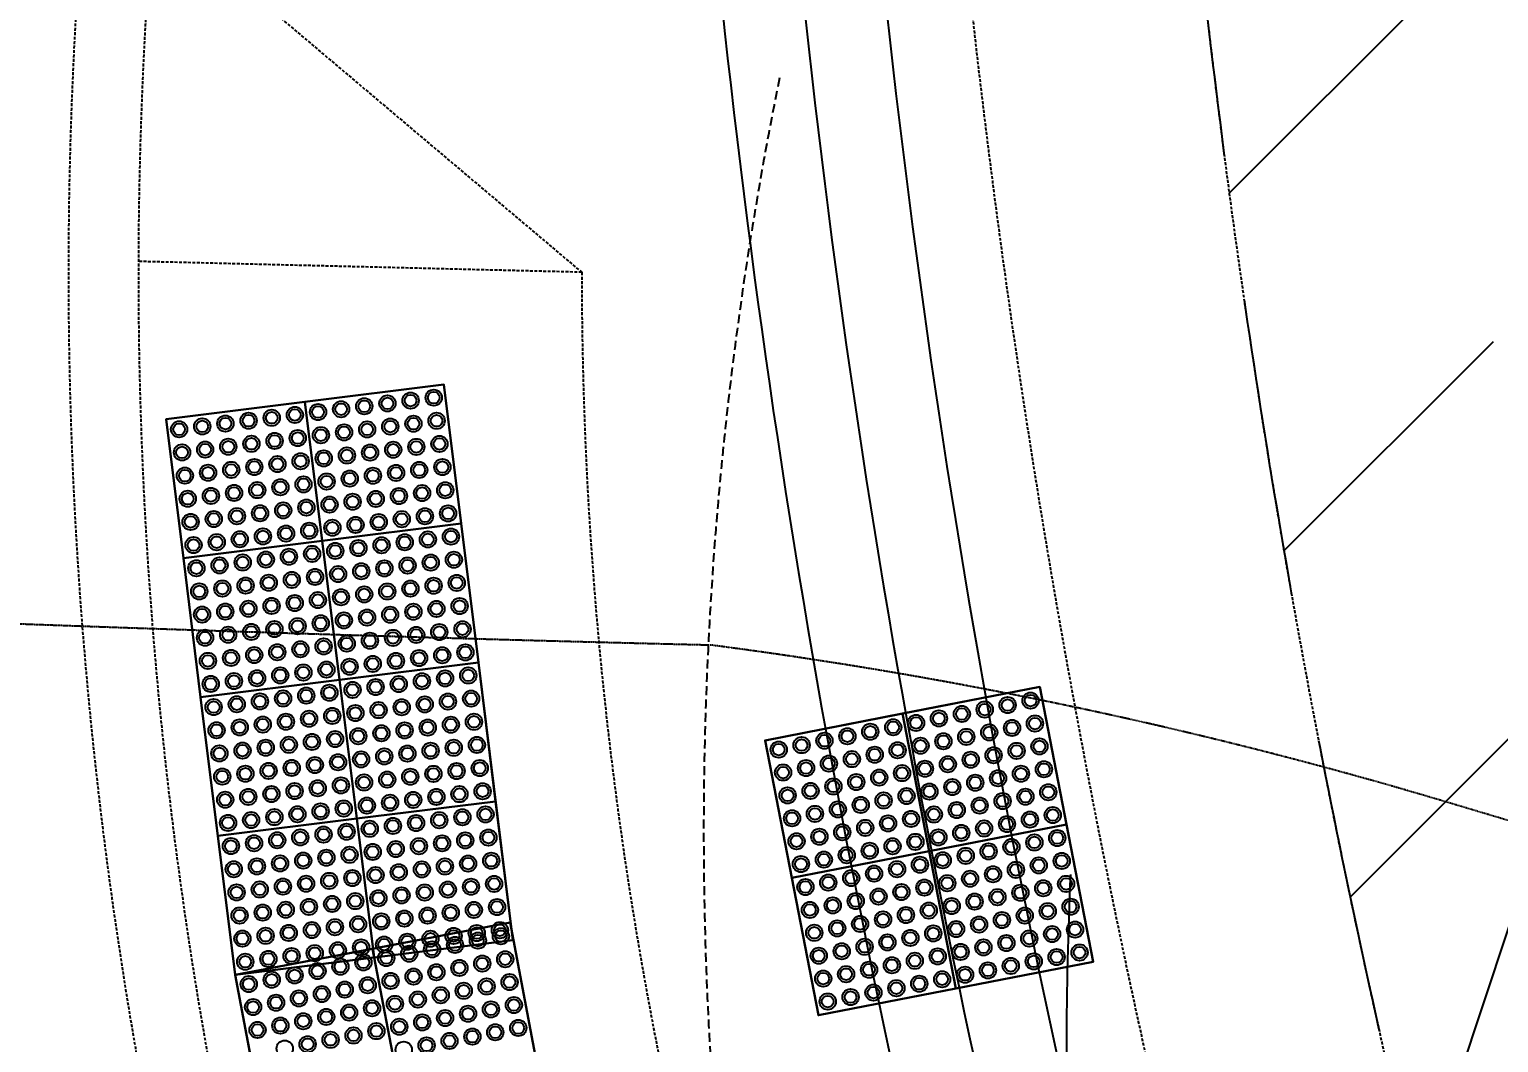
# Model space of a CAD drawing. Header units: millimetres. Extents: x 832728086 to 834530684, y 817551485 to 818349469.
# Drawn here: x 834278547 to 834281696, y 817938945 to 817941116 of the extents above; entities that cross this region are included whole.
import ezdxf

# ---------------------------------------------------------------- set-up
doc = ezdxf.new("R2010")
doc.units = ezdxf.units.MM
doc.header["$LTSCALE"] = 100
doc.linetypes.add('Hidden', pattern=[9.525, 6.35, -3.175])
for name, color, linetype in [('+C-160', 160, 'Hidden'), ('000-Tactile-l', 8, 'Continuous'), ('DLN030_1', 1, 'Continuous')]:
    doc.layers.add(name, color=color, linetype=linetype)
doc.layers.add('000-helpline', color=30, linetype='Continuous', lineweight=30, plot=False)
doc.styles.add('Swis721tBT', font='swissl.ttf')
doc.dimstyles.new('INTDIM', dxfattribs={"dimtxt": 200, "dimasz": 125, "dimexe": 100, "dimexo": 150, "dimgap": 80, "dimtad": 1, "dimdec": 0, "dimzin": 9, "dimdsep": 46, "dimtxsty": 'Swis721tBT', "dimblk": 'OPEN30', "dimcen": -125, "dimclrd": 256, "dimclre": 256, "dimclrt": 2, "dimaunit": 1, "dimadec": 1, "dimazin": 0, "dimtfac": 0.444444, "dimtdec": 0, "dimtix": 1, "dimtmove": 2, "dimatfit": 3, "dimldrblk": 'OPEN30', "dimfxl": 0, "dimtolj": 1, "dimlwd": -1, "dimlwe": -1, "dimarcsym": 0})

# ---------------------------------------------------------------- blocks, each defined once
blk = doc.blocks.new('_Open30')
at = {"color": 0, "linetype": 'ByBlock', "lineweight": -2}
for p, q in [((-1, 0.268), (0, 0)), ((0, 0), (-1, -0.268)), ((0, 0), (-1, 0))]:
    blk.add_line(p, q, dxfattribs=at)
blk = doc.blocks.new('*D28')
at = {"layer": 'Defpoints', "color": 0}
for p in [(834269376.5, 817985820.3), (834268234.8, 817984815.4), (834325664.7, 817921861.8)]:
    blk.add_point(p, dxfattribs=at)
at = {"layer": 'DLN030_1', "linetype": 'Continuous'}
for p, q in [((834269263.9, 817985721.2), (834268159.7, 817984749.3)), ((834324390.8, 817921007.1), (834268366.9, 817984665.3)), ((834325552.1, 817921762.7), (834324447.9, 817920790.9))]:
    blk.add_line(p, q, dxfattribs=at)
at = {"layer": 'DLN030_1', "xscale": 200, "yscale": 200, "zscale": 200}
for p, rotation in [((834268234.8, 817984815.4), 131.3501965874743), ((834324523, 817920857), 311.3501965874743)]:
    blk.add_blockref('_Open30', p, dxfattribs=dict(at, rotation=rotation))
at = {"layer": 'DLN030_1', "color": 2, "insert": (834295470.9, 817953435.6), "char_height": 400, "attachment_point": 5, "rotation": 311.3502, "style": 'Swis721tBT'}
blk.add_mtext('\\A1;85200', dxfattribs=at)
blk = doc.blocks.new('tactile')
at = {"layer": '000-helpline', "ltscale": 0.015}
for points in [[(834279.4916, 817940.4043), (834279.1939, 817940.3673), (834279.2309, 817940.0696), (834279.5286, 817940.1066)], [(834279.1939, 817940.3673), (834278.8962, 817940.3303), (834278.9332, 817940.0326), (834279.2309, 817940.0696)], [(834279.5286, 817940.1066), (834279.2309, 817940.0696), (834279.2679, 817939.7719), (834279.5656, 817939.8089)], [(834279.2309, 817940.0696), (834278.9332, 817940.0326), (834278.9702, 817939.7349), (834279.2679, 817939.7719)], [(834279.6026, 817939.5112), (834279.3049, 817939.4742), (834279.2679, 817939.7719), (834279.5656, 817939.8089)], [(834279.3049, 817939.4742), (834279.0072, 817939.4372), (834278.9702, 817939.7349), (834279.2679, 817939.7719)], [(834280.8264, 817939.462), (834280.5319, 817939.4047), (834280.4746, 817939.6992), (834280.7691, 817939.7565)], [(834280.5319, 817939.4047), (834280.2374, 817939.3475), (834280.1802, 817939.6419), (834280.4746, 817939.6992)], [(834279.6396, 817939.2135), (834279.3419, 817939.1765), (834279.3049, 817939.4742), (834279.6026, 817939.5112)], [(834279.3419, 817939.1765), (834279.0442, 817939.1395), (834279.0072, 817939.4372), (834279.3049, 817939.4742)], [(834280.8837, 817939.1675), (834280.5892, 817939.1102), (834280.5319, 817939.4047), (834280.8264, 817939.462)], [(834280.5892, 817939.1102), (834280.2947, 817939.053), (834280.2374, 817939.3475), (834280.5319, 817939.4047)], [(834279.6337, 817939.2513), (834279.3389, 817939.1954), (834279.3949, 817938.9007), (834279.6896, 817938.9566)], [(834279.3389, 817939.1954), (834279.0442, 817939.1395), (834279.1001, 817938.8447), (834279.3949, 817938.9007)]]:
    blk.add_lwpolyline(points, close=True, dxfattribs=at)
at = {"layer": '000-Tactile-l'}
for points in [[(834279.5656, 817939.8089), (834279.4916, 817940.4043), (834278.8962, 817940.3303), (834278.9702, 817939.7349)], [(834279.5656, 817939.8089), (834279.6396, 817939.2135), (834279.0442, 817939.1395), (834278.9702, 817939.7349)], [(834280.7691, 817939.7565), (834280.8837, 817939.1675), (834280.2947, 817939.053), (834280.1802, 817939.6419)], [(834279.7455, 817938.6619), (834279.6337, 817939.2513), (834279.0442, 817939.1395), (834279.1561, 817938.55)]]:
    blk.add_lwpolyline(points, close=True, dxfattribs=at)
at = {"layer": '000-Tactile-l', "ltscale": 0.015}
for centre, radius in [((834279.4203, 817940.3702), 0.0175), ((834279.4699, 817940.3764), 0.0175), ((834279.4699, 817940.3764), 0.0125), ((834279.1722, 817940.3394), 0.0175), ((834279.2218, 817940.3456), 0.0175), ((834279.2218, 817940.3456), 0.0125), ((834279.2714, 817940.3517), 0.0175), ((834279.2714, 817940.3517), 0.0125), ((834279.321, 817940.3579), 0.0175), ((834279.321, 817940.3579), 0.0125), ((834279.3707, 817940.3641), 0.0175), ((834279.3707, 817940.3641), 0.0125), ((834279.4203, 817940.3702), 0.0125), ((834278.9241, 817940.3086), 0.0175), ((834278.9241, 817940.3086), 0.0125), ((834278.9737, 817940.3147), 0.0175), ((834278.9737, 817940.3147), 0.0125), ((834279.0233, 817940.3209), 0.0175), ((834279.0233, 817940.3209), 0.0125), ((834279.073, 817940.3271), 0.0175), ((834279.073, 817940.3271), 0.0125), ((834279.1226, 817940.3332), 0.0175), ((834279.1226, 817940.3332), 0.0125), ((834279.1722, 817940.3394), 0.0125), ((834279.3272, 817940.3083), 0.0175), ((834279.3272, 817940.3083), 0.0125), ((834279.3768, 817940.3145), 0.0175), ((834279.3768, 817940.3145), 0.0125), ((834279.4265, 817940.3206), 0.0175), ((834279.4265, 817940.3206), 0.0125), ((834279.4761, 817940.3268), 0.0175), ((834279.4761, 817940.3268), 0.0125), ((834279.0791, 817940.2775), 0.0175), ((834279.0791, 817940.2775), 0.0125), ((834279.1287, 817940.2836), 0.0175), ((834279.1287, 817940.2836), 0.0125), ((834279.1784, 817940.2898), 0.0175), ((834279.1784, 817940.2898), 0.0125), ((834279.228, 817940.296), 0.0175), ((834279.228, 817940.296), 0.0125), ((834279.2776, 817940.3021), 0.0175), ((834279.2776, 817940.3021), 0.0125), ((834279.4822, 817940.2772), 0.0175), ((834279.4822, 817940.2772), 0.0125), ((834278.9303, 817940.259), 0.0175), ((834278.9303, 817940.259), 0.0125), ((834278.9799, 817940.2651), 0.0175), ((834278.9799, 817940.2651), 0.0125), ((834279.0295, 817940.2713), 0.0175), ((834279.0295, 817940.2713), 0.0125), ((834279.1845, 817940.2402), 0.0175), ((834279.2341, 817940.2463), 0.0175), ((834279.2341, 817940.2463), 0.0125), ((834279.2838, 817940.2525), 0.0175), ((834279.2838, 817940.2525), 0.0125), ((834279.3334, 817940.2587), 0.0175), ((834279.3334, 817940.2587), 0.0125), ((834279.383, 817940.2648), 0.0175), ((834279.383, 817940.2648), 0.0125), ((834279.4326, 817940.271), 0.0175), ((834279.4326, 817940.271), 0.0125), ((834278.9364, 817940.2093), 0.0175), ((834278.9861, 817940.2155), 0.0175), ((834278.9861, 817940.2155), 0.0125), ((834279.0357, 817940.2217), 0.0175), ((834279.0357, 817940.2217), 0.0125), ((834279.0853, 817940.2278), 0.0175), ((834279.0853, 817940.2278), 0.0125), ((834279.1349, 817940.234), 0.0175), ((834279.1349, 817940.234), 0.0125), ((834279.1845, 817940.2402), 0.0125), ((834279.3395, 817940.2091), 0.0175), ((834279.3892, 817940.2152), 0.0175), ((834279.3892, 817940.2152), 0.0125), ((834279.4388, 817940.2214), 0.0175), ((834279.4388, 817940.2214), 0.0125), ((834279.4884, 817940.2276), 0.0175), ((834279.4884, 817940.2276), 0.0125), ((834278.9364, 817940.2093), 0.0125), ((834279.0915, 817940.1782), 0.0175), ((834279.1411, 817940.1844), 0.0175), ((834279.1411, 817940.1844), 0.0125), ((834279.1907, 817940.1906), 0.0175), ((834279.1907, 817940.1906), 0.0125), ((834279.2403, 817940.1967), 0.0175), ((834279.2403, 817940.1967), 0.0125), ((834279.2899, 817940.2029), 0.0175), ((834279.2899, 817940.2029), 0.0125), ((834279.3395, 817940.2091), 0.0125), ((834279.4946, 817940.1779), 0.0175), ((834278.9426, 817940.1597), 0.0175), ((834278.9426, 817940.1597), 0.0125), ((834278.9922, 817940.1659), 0.0175), ((834278.9922, 817940.1659), 0.0125), ((834279.0418, 817940.1721), 0.0175), ((834279.0418, 817940.1721), 0.0125), ((834279.0915, 817940.1782), 0.0125), ((834279.2465, 817940.1471), 0.0175), ((834279.2961, 817940.1533), 0.0175), ((834279.2961, 817940.1533), 0.0125), ((834279.3457, 817940.1594), 0.0175), ((834279.3457, 817940.1594), 0.0125), ((834279.3953, 817940.1656), 0.0175), ((834279.3953, 817940.1656), 0.0125), ((834279.445, 817940.1718), 0.0175), ((834279.445, 817940.1718), 0.0125), ((834279.4946, 817940.1779), 0.0125), ((834278.9984, 817940.1163), 0.0175), ((834279.048, 817940.1224), 0.0175), ((834279.048, 817940.1224), 0.0125), ((834279.0976, 817940.1286), 0.0175), ((834279.0976, 817940.1286), 0.0125), ((834279.1472, 817940.1348), 0.0175), ((834279.1472, 817940.1348), 0.0125), ((834279.1969, 817940.1409), 0.0175), ((834279.1969, 817940.1409), 0.0125), ((834279.2465, 817940.1471), 0.0125), ((834279.4015, 817940.116), 0.0175), ((834279.4511, 817940.1221), 0.0175), ((834279.4511, 817940.1221), 0.0125), ((834279.5007, 817940.1283), 0.0175), ((834279.5007, 817940.1283), 0.0125), ((834278.9488, 817940.1101), 0.0175), ((834278.9488, 817940.1101), 0.0125), ((834278.9984, 817940.1163), 0.0125), ((834279.1534, 817940.0852), 0.0175), ((834279.203, 817940.0913), 0.0175), ((834279.203, 817940.0913), 0.0125), ((834279.2526, 817940.0975), 0.0175), ((834279.2526, 817940.0975), 0.0125), ((834279.3023, 817940.1036), 0.0175), ((834279.3023, 817940.1036), 0.0125), ((834279.3519, 817940.1098), 0.0175), ((834279.3519, 817940.1098), 0.0125), ((834279.4015, 817940.116), 0.0125), ((834278.9549, 817940.0605), 0.0175), ((834278.9549, 817940.0605), 0.0125), ((834279.0046, 817940.0667), 0.0175), ((834279.0046, 817940.0667), 0.0125), ((834279.0542, 817940.0728), 0.0175), ((834279.0542, 817940.0728), 0.0125), ((834279.1038, 817940.079), 0.0175), ((834279.1038, 817940.079), 0.0125), ((834279.1534, 817940.0852), 0.0125), ((834279.3084, 817940.054), 0.0175), ((834279.358, 817940.0602), 0.0175), ((834279.358, 817940.0602), 0.0125), ((834279.4077, 817940.0664), 0.0175), ((834279.4077, 817940.0664), 0.0125), ((834279.4573, 817940.0725), 0.0175), ((834279.4573, 817940.0725), 0.0125), ((834279.5069, 817940.0787), 0.0175), ((834279.5069, 817940.0787), 0.0125), ((834279.0603, 817940.0232), 0.0175), ((834279.11, 817940.0294), 0.0175), ((834279.11, 817940.0294), 0.0125), ((834279.1596, 817940.0355), 0.0175), ((834279.1596, 817940.0355), 0.0125), ((834279.2092, 817940.0417), 0.0175), ((834279.2092, 817940.0417), 0.0125), ((834279.2588, 817940.0479), 0.0175), ((834279.2588, 817940.0479), 0.0125), ((834279.3084, 817940.054), 0.0125), ((834279.4634, 817940.0229), 0.0175), ((834279.5131, 817940.0291), 0.0175), ((834279.5131, 817940.0291), 0.0125), ((834278.9611, 817940.0109), 0.0175), ((834278.9611, 817940.0109), 0.0125), ((834279.0107, 817940.017), 0.0175), ((834279.0107, 817940.017), 0.0125), ((834279.0603, 817940.0232), 0.0125), ((834279.2154, 817939.9921), 0.0175), ((834279.265, 817939.9982), 0.0175), ((834279.265, 817939.9982), 0.0125), ((834279.3146, 817940.0044), 0.0175), ((834279.3146, 817940.0044), 0.0125), ((834279.3642, 817940.0106), 0.0175), ((834279.3642, 817940.0106), 0.0125), ((834279.4138, 817940.0167), 0.0175), ((834279.4138, 817940.0167), 0.0125), ((834279.4634, 817940.0229), 0.0125), ((834278.9673, 817939.9612), 0.0175), ((834279.0169, 817939.9674), 0.0175), ((834279.0169, 817939.9674), 0.0125), ((834279.0665, 817939.9736), 0.0175), ((834279.0665, 817939.9736), 0.0125), ((834279.1161, 817939.9797), 0.0175), ((834279.1161, 817939.9797), 0.0125), ((834279.1657, 817939.9859), 0.0175), ((834279.1657, 817939.9859), 0.0125), ((834279.2154, 817939.9921), 0.0125), ((834279.3704, 817939.961), 0.0175), ((834279.42, 817939.9671), 0.0175), ((834279.42, 817939.9671), 0.0125), ((834279.4696, 817939.9733), 0.0175), ((834279.4696, 817939.9733), 0.0125), ((834279.5192, 817939.9795), 0.0175), ((834279.5192, 817939.9795), 0.0125), ((834278.9673, 817939.9612), 0.0125), ((834279.1223, 817939.9301), 0.0175), ((834279.1223, 817939.9301), 0.0125), ((834279.1719, 817939.9363), 0.0175), ((834279.1719, 817939.9363), 0.0125), ((834279.2215, 817939.9425), 0.0175), ((834279.2215, 817939.9425), 0.0125), ((834279.2711, 817939.9486), 0.0175), ((834279.2711, 817939.9486), 0.0125), ((834279.3208, 817939.9548), 0.0175), ((834279.3208, 817939.9548), 0.0125), ((834279.3704, 817939.961), 0.0125), ((834279.5254, 817939.9298), 0.0175), ((834278.9734, 817939.9116), 0.0175), ((834278.9734, 817939.9116), 0.0125), ((834279.0231, 817939.9178), 0.0175), ((834279.0231, 817939.9178), 0.0125), ((834279.0727, 817939.924), 0.0175), ((834279.0727, 817939.924), 0.0125), ((834279.2773, 817939.899), 0.0175), ((834279.2773, 817939.899), 0.0125), ((834279.3269, 817939.9052), 0.0175), ((834279.3269, 817939.9052), 0.0125), ((834279.3765, 817939.9113), 0.0175), ((834279.3765, 817939.9113), 0.0125), ((834279.4262, 817939.9175), 0.0175), ((834279.4262, 817939.9175), 0.0125), ((834279.4758, 817939.9237), 0.0175), ((834279.4758, 817939.9237), 0.0125), ((834279.5254, 817939.9298), 0.0125), ((834278.9796, 817939.862), 0.0175), ((834279.0292, 817939.8682), 0.0175), ((834279.0292, 817939.8682), 0.0125), ((834279.0788, 817939.8743), 0.0175), ((834279.0788, 817939.8743), 0.0125), ((834279.1285, 817939.8805), 0.0175), ((834279.1285, 817939.8805), 0.0125), ((834279.1781, 817939.8867), 0.0175), ((834279.1781, 817939.8867), 0.0125), ((834279.2277, 817939.8928), 0.0175), ((834279.2277, 817939.8928), 0.0125), ((834279.4323, 817939.8679), 0.0175), ((834279.4323, 817939.8679), 0.0125), ((834279.4819, 817939.8741), 0.0175), ((834279.4819, 817939.8741), 0.0125), ((834279.5316, 817939.8802), 0.0175), ((834279.5316, 817939.8802), 0.0125), ((834278.9796, 817939.862), 0.0125), ((834279.1346, 817939.8309), 0.0175), ((834279.1842, 817939.8371), 0.0175), ((834279.1842, 817939.8371), 0.0125), ((834279.2339, 817939.8432), 0.0175), ((834279.2339, 817939.8432), 0.0125), ((834279.2835, 817939.8494), 0.0175), ((834279.2835, 817939.8494), 0.0125), ((834279.3331, 817939.8556), 0.0175), ((834279.3331, 817939.8556), 0.0125), ((834279.3827, 817939.8617), 0.0175), ((834279.3827, 817939.8617), 0.0125), ((834279.5377, 817939.8306), 0.0175), ((834278.9858, 817939.8124), 0.0175), ((834278.9858, 817939.8124), 0.0125), ((834279.0354, 817939.8186), 0.0175), ((834279.0354, 817939.8186), 0.0125), ((834279.085, 817939.8247), 0.0175), ((834279.085, 817939.8247), 0.0125), ((834279.1346, 817939.8309), 0.0125), ((834279.2896, 817939.7998), 0.0175), ((834279.3393, 817939.8059), 0.0175), ((834279.3393, 817939.8059), 0.0125), ((834279.3889, 817939.8121), 0.0175), ((834279.3889, 817939.8121), 0.0125), ((834279.4385, 817939.8183), 0.0175), ((834279.4385, 817939.8183), 0.0125), ((834279.4881, 817939.8244), 0.0175), ((834279.4881, 817939.8244), 0.0125), ((834279.5377, 817939.8306), 0.0125), ((834279.0415, 817939.7689), 0.0175), ((834279.0912, 817939.7751), 0.0175), ((834279.0912, 817939.7751), 0.0125), ((834279.1408, 817939.7813), 0.0175), ((834279.1408, 817939.7813), 0.0125), ((834279.1904, 817939.7874), 0.0175), ((834279.1904, 817939.7874), 0.0125), ((834279.24, 817939.7936), 0.0175), ((834279.24, 817939.7936), 0.0125), ((834279.2896, 817939.7998), 0.0125), ((834279.4447, 817939.7687), 0.0175), ((834279.4943, 817939.7748), 0.0175), ((834279.4943, 817939.7748), 0.0125), ((834279.5439, 817939.781), 0.0175), ((834279.5439, 817939.781), 0.0125), ((834278.9919, 817939.7628), 0.0175), ((834278.9919, 817939.7628), 0.0125), ((834279.0415, 817939.7689), 0.0125), ((834279.1966, 817939.7378), 0.0175), ((834279.2462, 817939.744), 0.0175), ((834279.2462, 817939.744), 0.0125), ((834279.2958, 817939.7502), 0.0175), ((834279.2958, 817939.7502), 0.0125), ((834279.3454, 817939.7563), 0.0175), ((834279.3454, 817939.7563), 0.0125), ((834279.395, 817939.7625), 0.0175), ((834279.395, 817939.7625), 0.0125), ((834279.4447, 817939.7687), 0.0125), ((834278.9981, 817939.7132), 0.0175), ((834278.9981, 817939.7132), 0.0125), ((834279.0477, 817939.7193), 0.0175), ((834279.0477, 817939.7193), 0.0125), ((834279.0973, 817939.7255), 0.0175), ((834279.0973, 817939.7255), 0.0125), ((834279.147, 817939.7317), 0.0175), ((834279.147, 817939.7317), 0.0125), ((834279.1966, 817939.7378), 0.0125), ((834279.3516, 817939.7067), 0.0175), ((834279.4012, 817939.7129), 0.0175), ((834279.4012, 817939.7129), 0.0125), ((834279.4508, 817939.719), 0.0175), ((834279.4508, 817939.719), 0.0125), ((834279.5004, 817939.7252), 0.0175), ((834279.5004, 817939.7252), 0.0125), ((834279.5501, 817939.7314), 0.0175), ((834279.5501, 817939.7314), 0.0125), ((834280.6512, 817939.7081), 0.0175), ((834280.7003, 817939.7176), 0.0175), ((834280.7003, 817939.7176), 0.0125), ((834280.7494, 817939.7272), 0.0175), ((834280.7494, 817939.7272), 0.0125), ((834279.1035, 817939.6759), 0.0175), ((834279.1531, 817939.682), 0.0175), ((834279.1531, 817939.682), 0.0125), ((834279.2027, 817939.6882), 0.0175), ((834279.2027, 817939.6882), 0.0125), ((834279.2524, 817939.6944), 0.0175), ((834279.2524, 817939.6944), 0.0125), ((834279.302, 817939.7005), 0.0175), ((834279.302, 817939.7005), 0.0125), ((834279.3516, 817939.7067), 0.0125), ((834279.5066, 817939.6756), 0.0175), ((834279.5562, 817939.6817), 0.0175), ((834279.5562, 817939.6817), 0.0125), ((834280.504, 817939.6794), 0.0175), ((834280.504, 817939.6794), 0.0125), ((834280.553, 817939.689), 0.0175), ((834280.553, 817939.689), 0.0125), ((834280.6021, 817939.6985), 0.0175), ((834280.6021, 817939.6985), 0.0125), ((834280.6512, 817939.7081), 0.0125), ((834280.7589, 817939.6781), 0.0175), ((834280.7589, 817939.6781), 0.0125), ((834279.0043, 817939.6635), 0.0175), ((834279.0043, 817939.6635), 0.0125), ((834279.0539, 817939.6697), 0.0175), ((834279.0539, 817939.6697), 0.0125), ((834279.1035, 817939.6759), 0.0125), ((834279.2585, 817939.6448), 0.0175), ((834279.3081, 817939.6509), 0.0175), ((834279.3081, 817939.6509), 0.0125), ((834279.3578, 817939.6571), 0.0175), ((834279.3578, 817939.6571), 0.0125), ((834279.4074, 817939.6633), 0.0175), ((834279.4074, 817939.6633), 0.0125), ((834279.457, 817939.6694), 0.0175), ((834279.457, 817939.6694), 0.0125), ((834279.5066, 817939.6756), 0.0125), ((834280.3567, 817939.6508), 0.0175), ((834280.3567, 817939.6508), 0.0125), ((834280.4058, 817939.6604), 0.0175), ((834280.4058, 817939.6604), 0.0125), ((834280.4549, 817939.6699), 0.0175), ((834280.4549, 817939.6699), 0.0125), ((834280.6117, 817939.6495), 0.0175), ((834280.6117, 817939.6495), 0.0125), ((834280.6607, 817939.659), 0.0175), ((834280.6607, 817939.659), 0.0125), ((834280.7098, 817939.6685), 0.0175), ((834280.7098, 817939.6685), 0.0125), ((834279.0104, 817939.6139), 0.0175), ((834279.06, 817939.6201), 0.0175), ((834279.06, 817939.6201), 0.0125), ((834279.1097, 817939.6263), 0.0175), ((834279.1097, 817939.6263), 0.0125), ((834279.1593, 817939.6324), 0.0175), ((834279.1593, 817939.6324), 0.0125), ((834279.2089, 817939.6386), 0.0175), ((834279.2089, 817939.6386), 0.0125), ((834279.2585, 817939.6448), 0.0125), ((834279.4135, 817939.6136), 0.0175), ((834279.4632, 817939.6198), 0.0175), ((834279.4632, 817939.6198), 0.0125), ((834279.5128, 817939.626), 0.0175), ((834279.5128, 817939.626), 0.0125), ((834279.5624, 817939.6321), 0.0175), ((834279.5624, 817939.6321), 0.0125), ((834280.2095, 817939.6222), 0.0175), ((834280.2095, 817939.6222), 0.0125), ((834280.2586, 817939.6317), 0.0175), ((834280.2586, 817939.6317), 0.0125), ((834280.3076, 817939.6413), 0.0175), ((834280.3076, 817939.6413), 0.0125), ((834280.4153, 817939.6113), 0.0175), ((834280.4644, 817939.6208), 0.0175), ((834280.4644, 817939.6208), 0.0125), ((834280.5135, 817939.6304), 0.0175), ((834280.5135, 817939.6304), 0.0125), ((834280.5626, 817939.6399), 0.0175), ((834280.5626, 817939.6399), 0.0125), ((834280.7194, 817939.6195), 0.0175), ((834280.7194, 817939.6195), 0.0125), ((834280.7685, 817939.629), 0.0175), ((834280.7685, 817939.629), 0.0125), ((834279.0104, 817939.6139), 0.0125), ((834279.1655, 817939.5828), 0.0175), ((834279.2151, 817939.589), 0.0175), ((834279.2151, 817939.589), 0.0125), ((834279.2647, 817939.5951), 0.0175), ((834279.2647, 817939.5951), 0.0125), ((834279.3143, 817939.6013), 0.0175), ((834279.3143, 817939.6013), 0.0125), ((834279.3639, 817939.6075), 0.0175), ((834279.3639, 817939.6075), 0.0125), ((834279.4135, 817939.6136), 0.0125), ((834279.5686, 817939.5825), 0.0175), ((834280.2681, 817939.5826), 0.0175), ((834280.3172, 817939.5922), 0.0175), ((834280.3172, 817939.5922), 0.0125), ((834280.3663, 817939.6017), 0.0175), ((834280.3663, 817939.6017), 0.0125), ((834280.4153, 817939.6113), 0.0125), ((834280.5231, 817939.5813), 0.0175), ((834280.5721, 817939.5908), 0.0175), ((834280.5721, 817939.5908), 0.0125), ((834280.6212, 817939.6004), 0.0175), ((834280.6212, 817939.6004), 0.0125), ((834280.6703, 817939.6099), 0.0175), ((834280.6703, 817939.6099), 0.0125), ((834280.778, 817939.5799), 0.0175), ((834279.0166, 817939.5643), 0.0175), ((834279.0166, 817939.5643), 0.0125), ((834279.0662, 817939.5705), 0.0175), ((834279.0662, 817939.5705), 0.0125), ((834279.1158, 817939.5766), 0.0175), ((834279.1158, 817939.5766), 0.0125), ((834279.1655, 817939.5828), 0.0125), ((834279.3205, 817939.5517), 0.0175), ((834279.3701, 817939.5578), 0.0175), ((834279.3701, 817939.5578), 0.0125), ((834279.4197, 817939.564), 0.0175), ((834279.4197, 817939.564), 0.0125), ((834279.4693, 817939.5702), 0.0175), ((834279.4693, 817939.5702), 0.0125), ((834279.5189, 817939.5763), 0.0175), ((834279.5189, 817939.5763), 0.0125), ((834279.5686, 817939.5825), 0.0125), ((834280.219, 817939.5731), 0.0175), ((834280.219, 817939.5731), 0.0125), ((834280.2681, 817939.5826), 0.0125), ((834280.3758, 817939.5526), 0.0175), ((834280.3758, 817939.5526), 0.0125), ((834280.4249, 817939.5622), 0.0175), ((834280.4249, 817939.5622), 0.0125), ((834280.474, 817939.5717), 0.0175), ((834280.474, 817939.5717), 0.0125), ((834280.5231, 817939.5813), 0.0125), ((834280.6308, 817939.5513), 0.0175), ((834280.6798, 817939.5608), 0.0175), ((834280.6798, 817939.5608), 0.0125), ((834280.7289, 817939.5704), 0.0175), ((834280.7289, 817939.5704), 0.0125), ((834280.778, 817939.5799), 0.0125), ((834279.0724, 817939.5209), 0.0175), ((834279.0724, 817939.5209), 0.0125), ((834279.122, 817939.527), 0.0175), ((834279.122, 817939.527), 0.0125), ((834279.1716, 817939.5332), 0.0175), ((834279.1716, 817939.5332), 0.0125), ((834279.2212, 817939.5393), 0.0175), ((834279.2212, 817939.5393), 0.0125), ((834279.2709, 817939.5455), 0.0175), ((834279.2709, 817939.5455), 0.0125), ((834279.3205, 817939.5517), 0.0125), ((834279.4755, 817939.5206), 0.0175), ((834279.4755, 817939.5206), 0.0125), ((834279.5251, 817939.5267), 0.0175), ((834279.5251, 817939.5267), 0.0125), ((834279.5747, 817939.5329), 0.0175), ((834279.5747, 817939.5329), 0.0125), ((834280.2286, 817939.524), 0.0175), ((834280.2286, 817939.524), 0.0125), ((834280.2777, 817939.5336), 0.0175), ((834280.2777, 817939.5336), 0.0125), ((834280.3267, 817939.5431), 0.0175), ((834280.3267, 817939.5431), 0.0125), ((834280.4835, 817939.5227), 0.0175), ((834280.4835, 817939.5227), 0.0125), ((834280.5326, 817939.5322), 0.0175), ((834280.5326, 817939.5322), 0.0125), ((834280.5817, 817939.5418), 0.0175), ((834280.5817, 817939.5418), 0.0125), ((834280.6308, 817939.5513), 0.0125), ((834280.7385, 817939.5213), 0.0175), ((834280.7385, 817939.5213), 0.0125), ((834280.7875, 817939.5309), 0.0175), ((834280.7875, 817939.5309), 0.0125), ((834279.0228, 817939.5147), 0.0175), ((834279.0228, 817939.5147), 0.0125), ((834279.2274, 817939.4897), 0.0175), ((834279.2274, 817939.4897), 0.0125), ((834279.277, 817939.4959), 0.0175), ((834279.277, 817939.4959), 0.0125), ((834279.3266, 817939.5021), 0.0175), ((834279.3266, 817939.5021), 0.0125), ((834279.3763, 817939.5082), 0.0175), ((834279.3763, 817939.5082), 0.0125), ((834279.4259, 817939.5144), 0.0175), ((834279.4259, 817939.5144), 0.0125), ((834280.2872, 817939.4845), 0.0175), ((834280.3363, 817939.494), 0.0175), ((834280.3363, 817939.494), 0.0125), ((834280.3854, 817939.5036), 0.0175), ((834280.3854, 817939.5036), 0.0125), ((834280.4344, 817939.5131), 0.0175), ((834280.4344, 817939.5131), 0.0125), ((834280.5912, 817939.4927), 0.0175), ((834280.5912, 817939.4927), 0.0125), ((834280.6403, 817939.5022), 0.0175), ((834280.6403, 817939.5022), 0.0125), ((834280.6894, 817939.5118), 0.0175), ((834280.6894, 817939.5118), 0.0125), ((834279.0289, 817939.4651), 0.0175), ((834279.0289, 817939.4651), 0.0125), ((834279.0785, 817939.4712), 0.0175), ((834279.0785, 817939.4712), 0.0125), ((834279.1282, 817939.4774), 0.0175), ((834279.1282, 817939.4774), 0.0125), ((834279.1778, 817939.4836), 0.0175), ((834279.1778, 817939.4836), 0.0125), ((834279.3824, 817939.4586), 0.0175), ((834279.3824, 817939.4586), 0.0125), ((834279.432, 817939.4648), 0.0175), ((834279.432, 817939.4648), 0.0125), ((834279.4817, 817939.4709), 0.0175), ((834279.4817, 817939.4709), 0.0125), ((834279.5313, 817939.4771), 0.0175), ((834279.5313, 817939.4771), 0.0125), ((834279.5809, 817939.4833), 0.0175), ((834279.5809, 817939.4833), 0.0125), ((834280.2381, 817939.4749), 0.0175), ((834280.2381, 817939.4749), 0.0125), ((834280.2872, 817939.4845), 0.0125), ((834280.3949, 817939.4545), 0.0175), ((834280.444, 817939.464), 0.0175), ((834280.444, 817939.464), 0.0125), ((834280.4931, 817939.4736), 0.0175), ((834280.4931, 817939.4736), 0.0125), ((834280.5421, 817939.4831), 0.0175), ((834280.5421, 817939.4831), 0.0125), ((834280.6499, 817939.4531), 0.0175), ((834280.6989, 817939.4627), 0.0175), ((834280.6989, 817939.4627), 0.0125), ((834280.748, 817939.4722), 0.0175), ((834280.748, 817939.4722), 0.0125), ((834280.7971, 817939.4818), 0.0175), ((834280.7971, 817939.4818), 0.0125), ((834279.0847, 817939.4216), 0.0175), ((834279.1343, 817939.4278), 0.0175), ((834279.1343, 817939.4278), 0.0125), ((834279.1839, 817939.4339), 0.0175), ((834279.1839, 817939.4339), 0.0125), ((834279.2336, 817939.4401), 0.0175), ((834279.2336, 817939.4401), 0.0125), ((834279.2832, 817939.4463), 0.0175), ((834279.2832, 817939.4463), 0.0125), ((834279.3328, 817939.4524), 0.0175), ((834279.3328, 817939.4524), 0.0125), ((834279.4878, 817939.4213), 0.0175), ((834279.5374, 817939.4275), 0.0175), ((834279.5374, 817939.4275), 0.0125), ((834279.5871, 817939.4337), 0.0175), ((834279.5871, 817939.4337), 0.0125), ((834280.2477, 817939.4258), 0.0175), ((834280.2967, 817939.4354), 0.0175), ((834280.2967, 817939.4354), 0.0125), ((834280.3458, 817939.4449), 0.0175), ((834280.3458, 817939.4449), 0.0125), ((834280.3949, 817939.4545), 0.0125), ((834280.5026, 817939.4245), 0.0175), ((834280.5517, 817939.434), 0.0175), ((834280.5517, 817939.434), 0.0125), ((834280.6008, 817939.4436), 0.0175), ((834280.6008, 817939.4436), 0.0125), ((834280.6499, 817939.4531), 0.0125), ((834280.7576, 817939.4231), 0.0175), ((834280.8066, 817939.4327), 0.0175), ((834280.8066, 817939.4327), 0.0125), ((834279.0351, 817939.4154), 0.0175), ((834279.0351, 817939.4154), 0.0125), ((834279.0847, 817939.4216), 0.0125), ((834279.2397, 817939.3905), 0.0175), ((834279.2894, 817939.3967), 0.0175), ((834279.2894, 817939.3967), 0.0125), ((834279.339, 817939.4028), 0.0175), ((834279.339, 817939.4028), 0.0125), ((834279.3886, 817939.409), 0.0175), ((834279.3886, 817939.409), 0.0125), ((834279.4382, 817939.4152), 0.0175), ((834279.4382, 817939.4152), 0.0125), ((834279.4878, 817939.4213), 0.0125), ((834280.2477, 817939.4258), 0.0125), ((834280.3554, 817939.3959), 0.0175), ((834280.3554, 817939.3959), 0.0125), ((834280.4045, 817939.4054), 0.0175), ((834280.4045, 817939.4054), 0.0125), ((834280.4535, 817939.415), 0.0175), ((834280.4535, 817939.415), 0.0125), ((834280.5026, 817939.4245), 0.0125), ((834280.6103, 817939.3945), 0.0175), ((834280.6594, 817939.4041), 0.0175), ((834280.6594, 817939.4041), 0.0125), ((834280.7085, 817939.4136), 0.0175), ((834280.7085, 817939.4136), 0.0125), ((834280.7576, 817939.4231), 0.0125), ((834279.0413, 817939.3658), 0.0175), ((834279.0413, 817939.3658), 0.0125), ((834279.0909, 817939.372), 0.0175), ((834279.0909, 817939.372), 0.0125), ((834279.1405, 817939.3782), 0.0175), ((834279.1405, 817939.3782), 0.0125), ((834279.1901, 817939.3843), 0.0175), ((834279.1901, 817939.3843), 0.0125), ((834279.2397, 817939.3905), 0.0125), ((834279.3948, 817939.3594), 0.0175), ((834279.4444, 817939.3655), 0.0175), ((834279.4444, 817939.3655), 0.0125), ((834279.494, 817939.3717), 0.0175), ((834279.494, 817939.3717), 0.0125), ((834279.5436, 817939.3779), 0.0175), ((834279.5436, 817939.3779), 0.0125), ((834279.5932, 817939.384), 0.0175), ((834279.5932, 817939.384), 0.0125), ((834280.2572, 817939.3768), 0.0175), ((834280.2572, 817939.3768), 0.0125), ((834280.3063, 817939.3863), 0.0175), ((834280.3063, 817939.3863), 0.0125), ((834280.4631, 817939.3659), 0.0175), ((834280.4631, 817939.3659), 0.0125), ((834280.5122, 817939.3754), 0.0175), ((834280.5122, 817939.3754), 0.0125), ((834280.5612, 817939.385), 0.0175), ((834280.5612, 817939.385), 0.0125), ((834280.6103, 817939.3945), 0.0125), ((834280.718, 817939.3645), 0.0175), ((834280.718, 817939.3645), 0.0125), ((834280.7671, 817939.3741), 0.0175), ((834280.7671, 817939.3741), 0.0125), ((834280.8162, 817939.3836), 0.0175), ((834280.8162, 817939.3836), 0.0125), ((834279.1467, 817939.3285), 0.0175), ((834279.1963, 817939.3347), 0.0175), ((834279.1963, 817939.3347), 0.0125), ((834279.2459, 817939.3409), 0.0175), ((834279.2459, 817939.3409), 0.0125), ((834279.2955, 817939.347), 0.0175), ((834279.2955, 817939.347), 0.0125), ((834279.3451, 817939.3532), 0.0175), ((834279.3451, 817939.3532), 0.0125), ((834279.3948, 817939.3594), 0.0125), ((834279.5498, 817939.3283), 0.0175), ((834279.5994, 817939.3344), 0.0175), ((834279.5994, 817939.3344), 0.0125), ((834280.2668, 817939.3277), 0.0175), ((834280.3158, 817939.3372), 0.0175), ((834280.3158, 817939.3372), 0.0125), ((834280.3649, 817939.3468), 0.0175), ((834280.3649, 817939.3468), 0.0125), ((834280.414, 817939.3563), 0.0175), ((834280.414, 817939.3563), 0.0125), ((834280.5708, 817939.3359), 0.0175), ((834280.5708, 817939.3359), 0.0125), ((834280.6199, 817939.3454), 0.0175), ((834280.6199, 817939.3454), 0.0125), ((834280.6689, 817939.355), 0.0175), ((834280.6689, 817939.355), 0.0125), ((834280.8257, 817939.3345), 0.0175), ((834280.8257, 817939.3345), 0.0125), ((834279.0474, 817939.3162), 0.0175), ((834279.0474, 817939.3162), 0.0125), ((834279.097, 817939.3224), 0.0175), ((834279.097, 817939.3224), 0.0125), ((834279.1467, 817939.3285), 0.0125), ((834279.3017, 817939.2974), 0.0175), ((834279.3513, 817939.3036), 0.0175), ((834279.3513, 817939.3036), 0.0125), ((834279.4009, 817939.3098), 0.0175), ((834279.4009, 817939.3098), 0.0125), ((834279.4505, 817939.3159), 0.0175), ((834279.4505, 817939.3159), 0.0125), ((834279.5002, 817939.3221), 0.0175), ((834279.5002, 817939.3221), 0.0125), ((834279.5498, 817939.3283), 0.0125), ((834280.2668, 817939.3277), 0.0125), ((834280.3745, 817939.2977), 0.0175), ((834280.4235, 817939.3072), 0.0175), ((834280.4235, 817939.3072), 0.0125), ((834280.4726, 817939.3168), 0.0175), ((834280.4726, 817939.3168), 0.0125), ((834280.5217, 817939.3263), 0.0175), ((834280.5217, 817939.3263), 0.0125), ((834280.6294, 817939.2963), 0.0175), ((834280.6785, 817939.3059), 0.0175), ((834280.6785, 817939.3059), 0.0125), ((834280.7276, 817939.3154), 0.0175), ((834280.7276, 817939.3154), 0.0125), ((834280.7767, 817939.325), 0.0175), ((834280.7767, 817939.325), 0.0125), ((834279.0536, 817939.2666), 0.0175), ((834279.1032, 817939.2728), 0.0175), ((834279.1032, 817939.2728), 0.0125), ((834279.1528, 817939.2789), 0.0175), ((834279.1528, 817939.2789), 0.0125), ((834279.2024, 817939.2851), 0.0175), ((834279.2024, 817939.2851), 0.0125), ((834279.2521, 817939.2913), 0.0175), ((834279.2521, 817939.2913), 0.0125), ((834279.3017, 817939.2974), 0.0125), ((834279.4567, 817939.2663), 0.0175), ((834279.5063, 817939.2725), 0.0175), ((834279.5063, 817939.2725), 0.0125), ((834279.5559, 817939.2786), 0.0175), ((834279.5559, 817939.2786), 0.0125), ((834279.6056, 817939.2848), 0.0175), ((834279.6056, 817939.2848), 0.0125), ((834280.2763, 817939.2786), 0.0175), ((834280.2763, 817939.2786), 0.0125), ((834280.3254, 817939.2882), 0.0175), ((834280.3254, 817939.2882), 0.0125), ((834280.3745, 817939.2977), 0.0125), ((834280.4822, 817939.2677), 0.0175), ((834280.5313, 817939.2773), 0.0175), ((834280.5313, 817939.2773), 0.0125), ((834280.5803, 817939.2868), 0.0175), ((834280.5803, 817939.2868), 0.0125), ((834280.6294, 817939.2963), 0.0125), ((834280.7371, 817939.2664), 0.0175), ((834280.7862, 817939.2759), 0.0175), ((834280.7862, 817939.2759), 0.0125), ((834280.8353, 817939.2855), 0.0175), ((834280.8353, 817939.2855), 0.0125), ((834279.0536, 817939.2666), 0.0125), ((834279.2086, 817939.2355), 0.0175), ((834279.2582, 817939.2416), 0.0175), ((834279.2582, 817939.2416), 0.0125), ((834279.3079, 817939.2478), 0.0175), ((834279.3079, 817939.2478), 0.0125), ((834279.3575, 817939.254), 0.0175), ((834279.3575, 817939.254), 0.0125), ((834279.4071, 817939.2601), 0.0175), ((834279.4071, 817939.2601), 0.0125), ((834279.4567, 817939.2663), 0.0125), ((834279.6117, 817939.2352), 0.0175), ((834280.3349, 817939.2391), 0.0175), ((834280.3349, 817939.2391), 0.0125), ((834280.384, 817939.2486), 0.0175), ((834280.384, 817939.2486), 0.0125), ((834280.4331, 817939.2582), 0.0175), ((834280.4331, 817939.2582), 0.0125), ((834280.4822, 817939.2677), 0.0125), ((834280.5899, 817939.2377), 0.0175), ((834280.5899, 817939.2377), 0.0125), ((834280.639, 817939.2473), 0.0175), ((834280.639, 817939.2473), 0.0125), ((834280.688, 817939.2568), 0.0175), ((834280.688, 817939.2568), 0.0125), ((834280.7371, 817939.2664), 0.0125), ((834280.8448, 817939.2364), 0.0175), ((834279.0598, 817939.217), 0.0175), ((834279.0598, 817939.217), 0.0125), ((834279.1094, 817939.2231), 0.0175), ((834279.1094, 817939.2231), 0.0125), ((834279.159, 817939.2293), 0.0175), ((834279.159, 817939.2293), 0.0125), ((834279.2086, 817939.2355), 0.0125), ((834279.3636, 817939.2044), 0.0175), ((834279.4133, 817939.2105), 0.0175), ((834279.4133, 817939.2105), 0.0125), ((834279.4629, 817939.2167), 0.0175), ((834279.4629, 817939.2167), 0.0125), ((834279.5125, 817939.2229), 0.0175), ((834279.5155, 817939.2035), 0.0175), ((834279.5125, 817939.2229), 0.0125), ((834279.5621, 817939.229), 0.0175), ((834279.5647, 817939.2128), 0.0175), ((834279.5621, 817939.229), 0.0125), ((834279.5647, 817939.2128), 0.0125), ((834279.6138, 817939.2221), 0.0175), ((834279.6117, 817939.2352), 0.0125), ((834279.6138, 817939.2221), 0.0125), ((834280.2858, 817939.2295), 0.0175), ((834280.2858, 817939.2295), 0.0125), ((834280.4426, 817939.2091), 0.0175), ((834280.4426, 817939.2091), 0.0125), ((834280.4917, 817939.2186), 0.0175), ((834280.4917, 817939.2186), 0.0125), ((834280.5408, 817939.2282), 0.0175), ((834280.5408, 817939.2282), 0.0125), ((834280.6976, 817939.2077), 0.0175), ((834280.6976, 817939.2077), 0.0125), ((834280.7467, 817939.2173), 0.0175), ((834280.7467, 817939.2173), 0.0125), ((834280.7957, 817939.2268), 0.0175), ((834280.7957, 817939.2268), 0.0125), ((834280.8448, 817939.2364), 0.0125), ((834279.1155, 817939.1735), 0.0175), ((834279.1652, 817939.1797), 0.0175), ((834279.1652, 817939.1797), 0.0125), ((834279.2148, 817939.1859), 0.0175), ((834279.2148, 817939.1859), 0.0125), ((834279.2644, 817939.192), 0.0175), ((834279.2644, 817939.192), 0.0125), ((834279.314, 817939.1982), 0.0175), ((834279.314, 817939.1982), 0.0125), ((834279.3682, 817939.1755), 0.0175), ((834279.3636, 817939.2044), 0.0125), ((834279.3682, 817939.1755), 0.0125), ((834279.4173, 817939.1848), 0.0175), ((834279.4173, 817939.1848), 0.0125), ((834279.4664, 817939.1941), 0.0175), ((834279.4664, 817939.1941), 0.0125), ((834279.5155, 817939.2035), 0.0125), ((834279.6231, 817939.173), 0.0175), ((834280.2954, 817939.1804), 0.0175), ((834280.2954, 817939.1804), 0.0125), ((834280.3445, 817939.19), 0.0175), ((834280.3445, 817939.19), 0.0125), ((834280.3936, 817939.1995), 0.0175), ((834280.3936, 817939.1995), 0.0125), ((834280.5013, 817939.1695), 0.0175), ((834280.5503, 817939.1791), 0.0175), ((834280.5503, 817939.1791), 0.0125), ((834280.5994, 817939.1886), 0.0175), ((834280.5994, 817939.1886), 0.0125), ((834280.6485, 817939.1982), 0.0175), ((834280.6485, 817939.1982), 0.0125), ((834280.8053, 817939.1777), 0.0175), ((834280.8053, 817939.1777), 0.0125), ((834280.8544, 817939.1873), 0.0175), ((834280.8544, 817939.1873), 0.0125), ((834279.0659, 817939.1674), 0.0175), ((834279.0659, 817939.1674), 0.0125), ((834279.1155, 817939.1735), 0.0125), ((834279.1717, 817939.1382), 0.0175), ((834279.2208, 817939.1475), 0.0175), ((834279.2208, 817939.1475), 0.0125), ((834279.2699, 817939.1569), 0.0175), ((834279.2699, 817939.1569), 0.0125), ((834279.319, 817939.1662), 0.0175), ((834279.319, 817939.1662), 0.0125), ((834279.4757, 817939.145), 0.0175), ((834279.4757, 817939.145), 0.0125), ((834279.5249, 817939.1543), 0.0175), ((834279.5249, 817939.1543), 0.0125), ((834279.574, 817939.1637), 0.0175), ((834279.574, 817939.1637), 0.0125), ((834279.6231, 817939.173), 0.0125), ((834280.354, 817939.1409), 0.0175), ((834280.4031, 817939.1505), 0.0175), ((834280.4031, 817939.1505), 0.0125), ((834280.4522, 817939.16), 0.0175), ((834280.4522, 817939.16), 0.0125), ((834280.5013, 817939.1695), 0.0125), ((834280.609, 817939.1396), 0.0175), ((834280.658, 817939.1491), 0.0175), ((834280.658, 817939.1491), 0.0125), ((834280.7071, 817939.1587), 0.0175), ((834280.7071, 817939.1587), 0.0125), ((834280.7562, 817939.1682), 0.0175), ((834280.7562, 817939.1682), 0.0125), ((834279.0734, 817939.1196), 0.0175), ((834279.0734, 817939.1196), 0.0125), ((834279.1225, 817939.1289), 0.0175), ((834279.1225, 817939.1289), 0.0125), ((834279.1717, 817939.1382), 0.0125), ((834279.2792, 817939.1077), 0.0175), ((834279.3284, 817939.1171), 0.0175), ((834279.3284, 817939.1171), 0.0125), ((834279.3775, 817939.1264), 0.0175), ((834279.3775, 817939.1264), 0.0125), ((834279.4266, 817939.1357), 0.0175), ((834279.4266, 817939.1357), 0.0125), ((834279.5833, 817939.1145), 0.0175), ((834279.5833, 817939.1145), 0.0125), ((834279.6324, 817939.1239), 0.0175), ((834279.6324, 817939.1239), 0.0125), ((834280.3049, 817939.1314), 0.0175), ((834280.3049, 817939.1314), 0.0125), ((834280.354, 817939.1409), 0.0125), ((834280.4617, 817939.1109), 0.0175), ((834280.5108, 817939.1205), 0.0175), ((834280.5108, 817939.1205), 0.0125), ((834280.5599, 817939.13), 0.0175), ((834280.5599, 817939.13), 0.0125), ((834280.609, 817939.1396), 0.0125), ((834279.1319, 817939.0798), 0.0175), ((834279.1319, 817939.0798), 0.0125), ((834279.181, 817939.0891), 0.0175), ((834279.181, 817939.0891), 0.0125), ((834279.2301, 817939.0984), 0.0175), ((834279.2301, 817939.0984), 0.0125), ((834279.2792, 817939.1077), 0.0125), ((834279.3868, 817939.0773), 0.0175), ((834279.4359, 817939.0866), 0.0175), ((834279.4359, 817939.0866), 0.0125), ((834279.4851, 817939.0959), 0.0175), ((834279.4851, 817939.0959), 0.0125), ((834279.5342, 817939.1052), 0.0175), ((834279.5342, 817939.1052), 0.0125), ((834279.6417, 817939.0747), 0.0175), ((834280.3145, 817939.0823), 0.0175), ((834280.3145, 817939.0823), 0.0125), ((834280.3636, 817939.0918), 0.0175), ((834280.3636, 817939.0918), 0.0125), ((834280.4126, 817939.1014), 0.0175), ((834280.4126, 817939.1014), 0.0125), ((834280.4617, 817939.1109), 0.0125), ((834279.0827, 817939.0704), 0.0175), ((834279.0827, 817939.0704), 0.0125), ((834279.2394, 817939.0493), 0.0175), ((834279.2394, 817939.0493), 0.0125), ((834279.2886, 817939.0586), 0.0175), ((834279.2886, 817939.0586), 0.0125), ((834279.3377, 817939.0679), 0.0175), ((834279.3377, 817939.0679), 0.0125), ((834279.3868, 817939.0773), 0.0125), ((834279.4944, 817939.0468), 0.0175), ((834279.5435, 817939.0561), 0.0175), ((834279.5435, 817939.0561), 0.0125), ((834279.5926, 817939.0654), 0.0175), ((834279.5926, 817939.0654), 0.0125), ((834279.6417, 817939.0747), 0.0125), ((834279.0921, 817939.0213), 0.0175), ((834279.0921, 817939.0213), 0.0125), ((834279.1412, 817939.0306), 0.0175), ((834279.1412, 817939.0306), 0.0125), ((834279.1903, 817939.04), 0.0175), ((834279.1903, 817939.04), 0.0125), ((834279.347, 817939.0188), 0.0175), ((834279.347, 817939.0188), 0.0125), ((834279.3961, 817939.0281), 0.0175), ((834279.3961, 817939.0281), 0.0125), ((834279.4453, 817939.0375), 0.0175), ((834279.4453, 817939.0375), 0.0125), ((834279.4944, 817939.0468), 0.0125), ((834279.6019, 817939.0163), 0.0175), ((834279.6511, 817939.0256), 0.0175), ((834279.6511, 817939.0256), 0.0125), ((834279.1505, 817938.9815), 0.0175), ((834279.1996, 817938.9908), 0.0175), ((834279.1996, 817938.9908), 0.0125), ((834279.2488, 817939.0002), 0.0175), ((834279.2488, 817939.0002), 0.0125), ((834279.2979, 817939.0095), 0.0175), ((834279.2979, 817939.0095), 0.0125), ((834279.4546, 817938.9883), 0.0175), ((834279.4546, 817938.9883), 0.0125), ((834279.5037, 817938.9977), 0.0175), ((834279.5037, 817938.9977), 0.0125), ((834279.5528, 817939.007), 0.0175), ((834279.5528, 817939.007), 0.0125), ((834279.6019, 817939.0163), 0.0125), ((834279.4055, 817938.979), 0.0175)]:
    blk.add_circle(centre, radius, dxfattribs=at)
at = {"layer": '000-Tactile-l', "ltscale": 5e-05}
for radius in [21.4677, 21.2927, 21.6427]:
    blk.add_arc((834301.6085, 817943.5102), radius, 184.36534, 194.29487, dxfattribs=at)
blk = doc.blocks.new('A$C062A3D83')
at = {"layer": '+C-160', "ltscale": 3}
blk.add_line((-51694.7, -96422.5), (-37449, -53520.9), dxfattribs=at)
at = {"layer": '+C-160'}
for p, q in [((-42214.4, -64495), (-39042.4, -61322.9)), ((-42097.1, -65261.5), (-38340.7, -61505.2)), ((-41955.2, -66003.5), (-37562.5, -61610.8))]:
    blk.add_line(p, q, dxfattribs=at)
at = {"layer": '+C-160', "ltscale": 0.01}
for p, q in [((-44502.3, -63904.9), (-43602.6, -64664.2)), ((-43602.6, -64664.2), (-44552.6, -64641))]:
    blk.add_line(p, q, dxfattribs=at)
at = {"layer": '+C-160', "ltscale": 5e-05}
blk.add_line((-35274.6, -67733.6), (-41754.2, -65797.9), dxfattribs=at)
at = {"layer": '+C-160', "ltscale": 0.01}
for centre, radius, start, end in [((-38510.7, -62436.8), 8100, 137.74369, 197.75901), ((-21724.9, -61749.8), 21172.7, 172.4503, 194.29487), ((-21724.9, -61749.8), 20672.7, 172.4503, 194.29487), ((-35002.6, -64664.2), 9700, 168.97112, 239.21944), ((-35002.6, -64664.2), 9550, 168.97112, 239.21944), ((-35002.6, -64664.2), 8600, 180, 197.59915)]:
    blk.add_arc(centre, radius, start, end, dxfattribs=at)
at = {"layer": '+C-160'}
for centre, radius, start, end in [((-21726.8, -61750.1), 20670.7, 172.44295, 194.29544), ((5348.6, -127283.5), 76569.8, 126.490677, 128.655043), ((-34463.4, -66324), 8100, 177.38999, 198.07338)]:
    blk.add_arc(centre, radius, start, end, dxfattribs=at)
at = {"layer": '+C-160', "ltscale": 0.03}
blk.add_arc((-35240.8, -65860.9), 8100, 168.51246, 239.21944, dxfattribs=at)
at = {"layer": '+C-160', "ltscale": 5e-05}
for centre, radius, start, end in [((-40438.4, 53275.4), 118773.3, 267.598513, 268.605595), ((-44616.6, -75379.5), 10000, 73.36723, 82.6006)]:
    blk.add_arc(centre, radius, start, end, dxfattribs=at)

msp = doc.modelspace()

# ---------------------------------------------------------------- block references
at = {"layer": '+C-160', "ltscale": 5}
msp.add_blockref('A$C062A3D83', (834323333.3128, 818005260.0327), dxfattribs=at)
at = {"layer": '000-Tactile-l', "xscale": 1000, "yscale": 1000, "zscale": 1000}
msp.add_blockref('tactile', (-56.4905, -49.2817, -0.0703), dxfattribs=at)

# ---------------------------------------------------------------- dimensions: what is measured, and where the dimension line sits
at = {"layer": 'DLN030_1'}
dim = msp.add_linear_dim(base=(834268234.7779, 817984815.415), p1=(834325664.7353, 817921861.8346), p2=(834269376.5388, 817985820.2502), angle=131.3501966, dimstyle='INTDIM', override={"dimtxt": 400, "dimasz": 200, "dimarcsym": 2}, dxfattribs=at)
dim.commit()
dim.dimension.update_dxf_attribs({"geometry": '*D28', "text_midpoint": (834295470.9447, 817953435.6146), "dimtype": 160})

doc.saveas('drawing.dxf')
